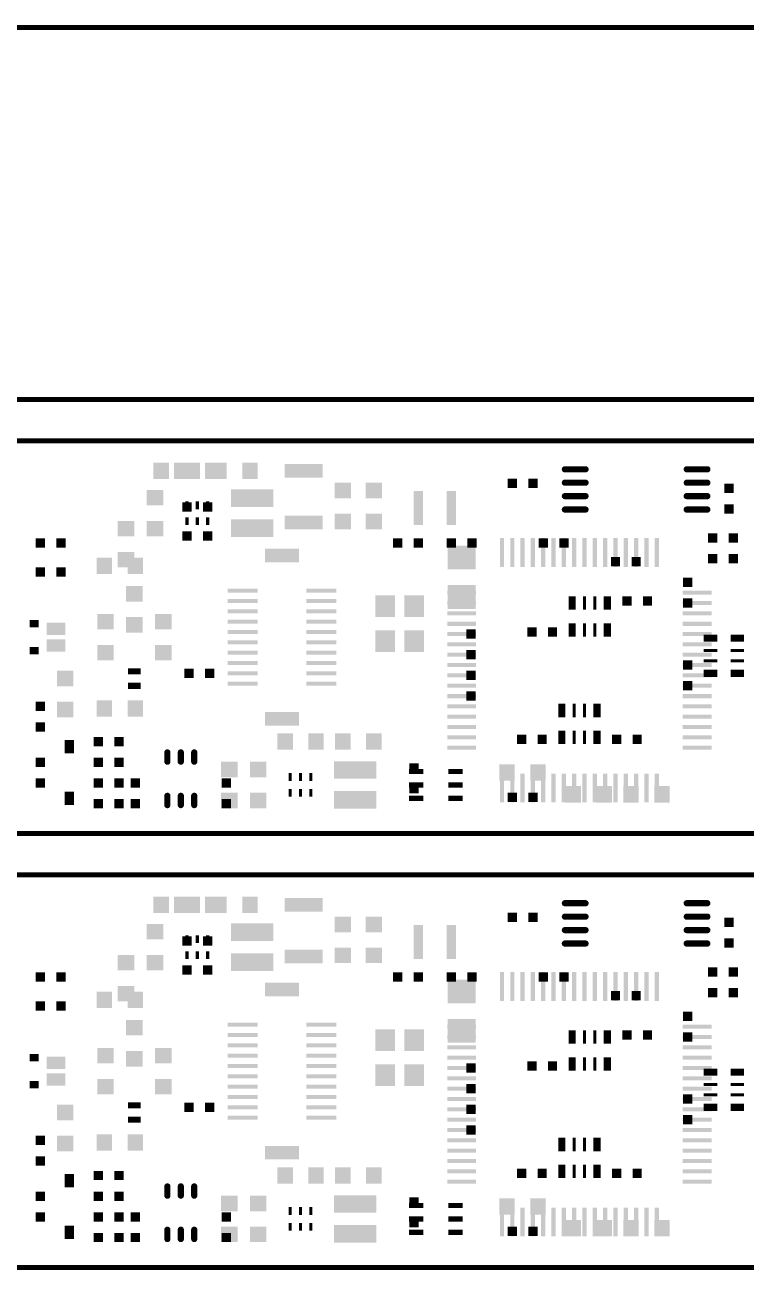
# Model space of a CAD drawing. Header units: inches. Extents: x -27 to 277, y -39 to 189.
# Drawn here: x 165.6 to 200.5, y 127.9 to 188.1 of the extents above; entities that cross this region are included whole.
import ezdxf

# ---------------------------------------------------------------- set-up
doc = ezdxf.new("R2010")
doc.units = ezdxf.units.IN
doc.header["$MEASUREMENT"] = 0
doc.layers.get('0').update_dxf_attribs({"color": 1})
for name, color, linetype in [('11_SPB', 52, 'Continuous'), ('12_SPT', 92, 'Continuous'), ('5_OL', 132, 'Continuous')]:
    doc.layers.add(name, color=color, linetype=linetype)

# ---------------------------------------------------------------- blocks, each defined once
blk = doc.blocks.new('D175RECTANGLE0_15001X0_38001')
blk.add_solid([(-0.075005, -0.190005), (0.075005, -0.190005), (-0.075005, 0.190005), (0.075005, 0.190005)])
blk = doc.blocks.new('D176RECTANGLE2_05001X0_85001')
blk.add_solid([(-1.025005, -0.425005), (1.025005, -0.425005), (-1.025005, 0.425005), (1.025005, 0.425005)])
blk = doc.blocks.new('D180RECTANGLE1_85001X0_65001')
blk.add_solid([(-0.925005, -0.325005), (0.925005, -0.325005), (-0.925005, 0.325005), (0.925005, 0.325005)])
blk = doc.blocks.new('D178OBLONG1_3X0_3', base_point=(0.65, 0.15))
at = {"const_width": 0.15}
blk.add_lwpolyline([(0.15, 0.225, 1), (0.15, 0.075), (1.15, 0.075, 1), (1.15, 0.225), (0.15, 0.225)], format="xyb", dxfattribs=at)
blk = doc.blocks.new('D179RECTANGLE0_8X0_75001')
blk.add_solid([(-0.4, -0.375005), (0.4, -0.375005), (-0.4, 0.375005), (0.4, 0.375005)])
blk = doc.blocks.new('D177SQUARE0_45001X0_45001')
blk.add_solid([(-0.225005, -0.225005), (0.225005, -0.225005), (-0.225005, 0.225005), (0.225005, 0.225005)])
blk = doc.blocks.new('D184RECTANGLE0_75001X0_8')
blk.add_solid([(-0.375005, -0.4), (0.375005, -0.4), (-0.375005, 0.4), (0.375005, 0.4)])
blk = doc.blocks.new('D187RECTANGLE0_45001X1_65001')
blk.add_solid([(-0.225005, -0.825005), (0.225005, -0.825005), (-0.225005, 0.825005), (0.225005, 0.825005)])
blk = doc.blocks.new('D189RECTANGLE0_2X1_4')
blk.add_solid([(-0.1, -0.7), (0.1, -0.7), (-0.1, 0.7), (0.1, 0.7)])
blk = doc.blocks.new('D190RECTANGLE1_4X0_2')
blk.add_solid([(-0.7, -0.1), (0.7, -0.1), (-0.7, 0.1), (0.7, 0.1)])
blk = doc.blocks.new('D194RECTANGLE0_95001X1_05001')
blk.add_solid([(-0.475005, -0.525005), (0.475005, -0.525005), (-0.475005, 0.525005), (0.475005, 0.525005)])
blk = doc.blocks.new('D195RECTANGLE0_7X0_25001')
blk.add_solid([(-0.35, -0.125005), (0.35, -0.125005), (-0.35, 0.125005), (0.35, 0.125005)])
blk = doc.blocks.new('D188OBLONG0_3X0_75001', base_point=(0.15, 0.375))
at = {"const_width": 0.15}
blk.add_lwpolyline([(0.075, 0.15, 1), (0.225, 0.15), (0.225, 0.60001, 1), (0.075, 0.60001), (0.075, 0.15)], format="xyb", dxfattribs=at)
blk = doc.blocks.new('D199RECTANGLE1_45001X0_2')
blk.add_solid([(-0.725005, -0.1), (0.725005, -0.1), (-0.725005, 0.1), (0.725005, 0.1)])
blk = doc.blocks.new('D200RECTANGLE1_65001X0_65001')
blk.add_solid([(-0.825005, -0.325005), (0.825005, -0.325005), (-0.825005, 0.325005), (0.825005, 0.325005)])
blk = doc.blocks.new('D202RECTANGLE0_6X0_3')
blk.add_solid([(-0.3, -0.15), (0.3, -0.15), (-0.3, 0.15), (0.3, 0.15)])
blk = doc.blocks.new('D181RECTANGLE0_65001X0_15001')
blk.add_solid([(-0.325005, -0.075005), (0.325005, -0.075005), (-0.325005, 0.075005), (0.325005, 0.075005)])
blk = doc.blocks.new('D182RECTANGLE0_65001X0_35001')
blk.add_solid([(-0.325005, -0.175005), (0.325005, -0.175005), (-0.325005, 0.175005), (0.325005, 0.175005)])
blk = doc.blocks.new('D206RECTANGLE0_45001X0_35001')
blk.add_solid([(-0.225005, -0.175005), (0.225005, -0.175005), (-0.225005, 0.175005), (0.225005, 0.175005)])
blk = doc.blocks.new('D207RECTANGLE0_15001X0_65001')
blk.add_solid([(-0.075005, -0.325005), (0.075005, -0.325005), (-0.075005, 0.325005), (0.075005, 0.325005)])
blk = doc.blocks.new('D208RECTANGLE0_35001X0_65001')
blk.add_solid([(-0.175005, -0.325005), (0.175005, -0.325005), (-0.175005, 0.325005), (0.175005, 0.325005)])
blk = doc.blocks.new('D192RECTANGLE1_35001X1_15001')
blk.add_solid([(-0.675005, -0.575005), (0.675005, -0.575005), (-0.675005, 0.575005), (0.675005, 0.575005)])
blk = doc.blocks.new('D210RECTANGLE0_45001X0_65001')
blk.add_solid([(-0.225005, -0.325005), (0.225005, -0.325005), (-0.225005, 0.325005), (0.225005, 0.325005)])
blk = doc.blocks.new('D212RECTANGLE0_9X0_6')
blk.add_solid([(-0.45, -0.3), (0.45, -0.3), (-0.45, 0.3), (0.45, 0.3)])

msp = doc.modelspace()

# ---------------------------------------------------------------- linework, layer by layer
at = {"layer": '5_OL', "const_width": 0.254}
for points in [[(274.1295, 188.00064), (-24.5999, 188.00064)], [(157.08122, 169.99966), (251.00026, 169.99966)], [(249.9995, 163.4998), (249.9995, 168.00068), (158.07944, 168.00068), (158.07944, 165.49878)], [(249.9995, 163.4998), (249.9995, 168.00068), (158.07944, 168.00068), (158.07944, 165.49878)], [(143.10106, 150.29942), (143.10106, 148.99894), (249.9995, 148.99894), (249.9995, 153.49982)], [(143.10106, 150.29942), (143.10106, 148.99894), (249.9995, 148.99894), (249.9995, 153.49982)], [(249.9995, 142.49908), (249.9995, 146.99996), (158.07944, 146.99996), (158.07944, 144.5006)], [(249.9995, 142.49908), (249.9995, 146.99996), (158.07944, 146.99996), (158.07944, 144.5006)], [(143.10106, 129.2987), (143.10106, 128.00076), (249.9995, 128.00076), (249.9995, 132.4991)], [(143.10106, 129.30124), (143.10106, 128.00076), (249.9995, 128.00076), (249.9995, 132.4991)]]:
    msp.add_lwpolyline(points, dxfattribs=at)

# ---------------------------------------------------------------- block references
at = {"layer": '11_SPB'}
for name, p in [('D184RECTANGLE0_75001X0_8', (173.14926, 166.55034)), ('D184RECTANGLE0_75001X0_8', (174.6504, 166.55034)), ('D180RECTANGLE1_85001X0_65001', (179.04968, 166.55034)), ('D178OBLONG1_3X0_3', (192.19926, 166.624)), ('D178OBLONG1_3X0_3', (198.09968, 166.624)), ('D179RECTANGLE0_8X0_75001', (180.9496, 165.60038)), ('D179RECTANGLE0_8X0_75001', (182.45074, 165.60038)), ('D177SQUARE0_45001X0_45001', (189.15126, 165.9509)), ('D177SQUARE0_45001X0_45001', (190.14948, 165.9509)), ('D178OBLONG1_3X0_3', (192.19926, 165.97376)), ('D178OBLONG1_3X0_3', (198.09968, 165.97376)), ('D177SQUARE0_45001X0_45001', (199.64908, 165.69944)), ('D179RECTANGLE0_8X0_75001', (171.84878, 165.24986)), ('D176RECTANGLE2_05001X0_85001', (176.55032, 165.22446)), ('D187RECTANGLE0_45001X1_65001', (184.59958, 164.74948)), ('D187RECTANGLE0_45001X1_65001', (186.19978, 164.74948)), ('D178OBLONG1_3X0_3', (192.19926, 165.32606)), ('D178OBLONG1_3X0_3', (198.09968, 165.32606)), ('D175RECTANGLE0_15001X0_38001', (173.40072, 164.8841)), ('D175RECTANGLE0_15001X0_38001', (173.9011, 164.8841)), ('D175RECTANGLE0_15001X0_38001', (174.39894, 164.8841)), ('D178OBLONG1_3X0_3', (192.19926, 164.67582)), ('D178OBLONG1_3X0_3', (198.09968, 164.67582)), ('D177SQUARE0_45001X0_45001', (199.64908, 164.69868)), ('D179RECTANGLE0_8X0_75001', (170.44924, 163.74872)), ('D179RECTANGLE0_8X0_75001', (171.84878, 163.74872)), ('D175RECTANGLE0_15001X0_38001', (173.40072, 164.11448)), ('D175RECTANGLE0_15001X0_38001', (173.9011, 164.11448)), ('D175RECTANGLE0_15001X0_38001', (174.39894, 164.11448)), ('D176RECTANGLE2_05001X0_85001', (176.55032, 163.77412)), ('D180RECTANGLE1_85001X0_65001', (179.04968, 164.05098)), ('D179RECTANGLE0_8X0_75001', (180.9496, 164.09924)), ('D179RECTANGLE0_8X0_75001', (182.45074, 164.09924)), ('D189RECTANGLE0_2X1_4', (188.65088, 162.60064)), ('D189RECTANGLE0_2X1_4', (189.15126, 162.60064)), ('D189RECTANGLE0_2X1_4', (189.6491, 162.60064)), ('D189RECTANGLE0_2X1_4', (190.14948, 162.60064)), ('D189RECTANGLE0_2X1_4', (190.64986, 162.60064)), ('D189RECTANGLE0_2X1_4', (191.15024, 162.60064)), ('D189RECTANGLE0_2X1_4', (191.65062, 162.60064)), ('D189RECTANGLE0_2X1_4', (192.151, 162.60064)), ('D189RECTANGLE0_2X1_4', (192.64884, 162.60064)), ('D189RECTANGLE0_2X1_4', (193.14922, 162.60064)), ('D189RECTANGLE0_2X1_4', (193.6496, 162.60064)), ('D189RECTANGLE0_2X1_4', (194.14998, 162.60064)), ('D189RECTANGLE0_2X1_4', (194.65036, 162.60064)), ('D189RECTANGLE0_2X1_4', (195.15074, 162.60064)), ('D189RECTANGLE0_2X1_4', (195.65112, 162.60064)), ('D189RECTANGLE0_2X1_4', (196.14896, 162.60064)), ('D177SQUARE0_45001X0_45001', (198.84898, 163.29914)), ('D177SQUARE0_45001X0_45001', (199.84974, 163.29914)), ('D177SQUARE0_45001X0_45001', (183.59882, 163.05022)), ('D177SQUARE0_45001X0_45001', (184.59958, 163.05022)), ('D177SQUARE0_45001X0_45001', (186.19978, 163.05022)), ('D177SQUARE0_45001X0_45001', (187.20054, 163.05022)), ('D179RECTANGLE0_8X0_75001', (170.44924, 162.25012)), ('D177SQUARE0_45001X0_45001', (198.84898, 162.30092)), ('D177SQUARE0_45001X0_45001', (199.84974, 162.30092)), ('D194RECTANGLE0_95001X1_05001', (182.99938, 159.99968)), ('D194RECTANGLE0_95001X1_05001', (184.39892, 159.99968)), ('D190RECTANGLE1_4X0_2', (186.70016, 160.64992)), ('D190RECTANGLE1_4X0_2', (198.09968, 160.64992)), ('D190RECTANGLE1_4X0_2', (186.70016, 160.14954)), ('D190RECTANGLE1_4X0_2', (186.70016, 159.64916)), ('D190RECTANGLE1_4X0_2', (198.09968, 160.14954)), ('D190RECTANGLE1_4X0_2', (198.09968, 159.64916)), ('D190RECTANGLE1_4X0_2', (186.70016, 159.14878)), ('D190RECTANGLE1_4X0_2', (198.09968, 159.14878)), ('D194RECTANGLE0_95001X1_05001', (182.99938, 158.30042)), ('D194RECTANGLE0_95001X1_05001', (184.39892, 158.30042)), ('D190RECTANGLE1_4X0_2', (186.70016, 158.65094)), ('D190RECTANGLE1_4X0_2', (198.09968, 158.65094)), ('D190RECTANGLE1_4X0_2', (186.70016, 158.15056)), ('D190RECTANGLE1_4X0_2', (198.09968, 158.15056)), ('D190RECTANGLE1_4X0_2', (186.70016, 157.65018)), ('D190RECTANGLE1_4X0_2', (198.09968, 157.65018)), ('D190RECTANGLE1_4X0_2', (186.70016, 157.1498)), ('D190RECTANGLE1_4X0_2', (186.70016, 156.64942)), ('D190RECTANGLE1_4X0_2', (198.09968, 157.1498)), ('D190RECTANGLE1_4X0_2', (198.09968, 156.64942)), ('D190RECTANGLE1_4X0_2', (186.70016, 156.14904)), ('D190RECTANGLE1_4X0_2', (198.09968, 156.14904)), ('D190RECTANGLE1_4X0_2', (186.70016, 155.64866)), ('D190RECTANGLE1_4X0_2', (198.09968, 155.64866)), ('D190RECTANGLE1_4X0_2', (186.70016, 155.15082)), ('D190RECTANGLE1_4X0_2', (198.09968, 155.15082)), ('D190RECTANGLE1_4X0_2', (186.70016, 154.65044)), ('D190RECTANGLE1_4X0_2', (186.70016, 154.15006)), ('D190RECTANGLE1_4X0_2', (198.09968, 154.65044)), ('D190RECTANGLE1_4X0_2', (198.09968, 154.15006)), ('D184RECTANGLE0_75001X0_8', (178.15052, 153.44902)), ('D184RECTANGLE0_75001X0_8', (179.64912, 153.44902)), ('D184RECTANGLE0_75001X0_8', (180.9496, 153.44902)), ('D184RECTANGLE0_75001X0_8', (182.45074, 153.44902)), ('D190RECTANGLE1_4X0_2', (186.70016, 153.64968)), ('D190RECTANGLE1_4X0_2', (198.09968, 153.64968)), ('D188OBLONG0_3X0_75001', (172.45076, 152.69972)), ('D188OBLONG0_3X0_75001', (173.101, 152.69972)), ('D188OBLONG0_3X0_75001', (173.75124, 152.69972)), ('D190RECTANGLE1_4X0_2', (186.70016, 153.1493)), ('D190RECTANGLE1_4X0_2', (198.09968, 153.1493)), ('D179RECTANGLE0_8X0_75001', (175.4505, 152.10028)), ('D179RECTANGLE0_8X0_75001', (176.85004, 152.10028)), ('D176RECTANGLE2_05001X0_85001', (181.54904, 152.07488)), ('D175RECTANGLE0_15001X0_38001', (178.39944, 151.73452)), ('D175RECTANGLE0_15001X0_38001', (178.89982, 151.73452)), ('D175RECTANGLE0_15001X0_38001', (179.4002, 151.73452)), ('D195RECTANGLE0_7X0_25001', (184.50052, 151.99868)), ('D195RECTANGLE0_7X0_25001', (186.40044, 151.99868)), ('D189RECTANGLE0_2X1_4', (188.65088, 151.20112)), ('D189RECTANGLE0_2X1_4', (189.15126, 151.20112)), ('D189RECTANGLE0_2X1_4', (189.6491, 151.20112)), ('D189RECTANGLE0_2X1_4', (190.14948, 151.20112)), ('D189RECTANGLE0_2X1_4', (190.64986, 151.20112)), ('D189RECTANGLE0_2X1_4', (191.15024, 151.20112)), ('D189RECTANGLE0_2X1_4', (191.65062, 151.20112)), ('D189RECTANGLE0_2X1_4', (192.151, 151.20112)), ('D189RECTANGLE0_2X1_4', (192.64884, 151.20112)), ('D189RECTANGLE0_2X1_4', (193.14922, 151.20112)), ('D189RECTANGLE0_2X1_4', (193.6496, 151.20112)), ('D189RECTANGLE0_2X1_4', (194.14998, 151.20112)), ('D189RECTANGLE0_2X1_4', (194.65036, 151.20112)), ('D189RECTANGLE0_2X1_4', (195.15074, 151.20112)), ('D189RECTANGLE0_2X1_4', (195.65112, 151.20112)), ('D189RECTANGLE0_2X1_4', (196.14896, 151.20112)), ('D177SQUARE0_45001X0_45001', (170.89882, 151.45004)), ('D195RECTANGLE0_7X0_25001', (184.50052, 151.35098)), ('D195RECTANGLE0_7X0_25001', (186.40044, 151.35098)), ('D177SQUARE0_45001X0_45001', (170.89882, 150.44928)), ('D188OBLONG0_3X0_75001', (172.45076, 150.59914)), ('D188OBLONG0_3X0_75001', (173.75124, 150.59914)), ('D179RECTANGLE0_8X0_75001', (175.4505, 150.59914)), ('D179RECTANGLE0_8X0_75001', (176.85004, 150.59914)), ('D175RECTANGLE0_15001X0_38001', (178.39944, 150.9649)), ('D175RECTANGLE0_15001X0_38001', (178.89982, 150.9649)), ('D175RECTANGLE0_15001X0_38001', (179.4002, 150.9649)), ('D176RECTANGLE2_05001X0_85001', (181.54904, 150.62454)), ('D195RECTANGLE0_7X0_25001', (184.50052, 150.70074)), ('D195RECTANGLE0_7X0_25001', (186.40044, 150.70074)), ('D184RECTANGLE0_75001X0_8', (173.14926, 145.54962)), ('D184RECTANGLE0_75001X0_8', (174.6504, 145.54962)), ('D180RECTANGLE1_85001X0_65001', (179.04968, 145.54962)), ('D178OBLONG1_3X0_3', (192.19926, 145.62582)), ('D178OBLONG1_3X0_3', (198.09968, 145.62582)), ('D179RECTANGLE0_8X0_75001', (171.84878, 144.24914)), ('D176RECTANGLE2_05001X0_85001', (176.55032, 144.22374)), ('D179RECTANGLE0_8X0_75001', (180.9496, 144.59966)), ('D179RECTANGLE0_8X0_75001', (182.45074, 144.59966)), ('D177SQUARE0_45001X0_45001', (189.15126, 144.95018)), ('D177SQUARE0_45001X0_45001', (190.14948, 144.95018)), ('D178OBLONG1_3X0_3', (192.19926, 144.97558)), ('D178OBLONG1_3X0_3', (198.09968, 144.97558)), ('D177SQUARE0_45001X0_45001', (199.64908, 144.69872)), ('D175RECTANGLE0_15001X0_38001', (173.40072, 143.88592)), ('D175RECTANGLE0_15001X0_38001', (173.9011, 143.88592)), ('D175RECTANGLE0_15001X0_38001', (174.39894, 143.88592)), ('D187RECTANGLE0_45001X1_65001', (184.59958, 143.74876)), ('D187RECTANGLE0_45001X1_65001', (186.19978, 143.74876)), ('D178OBLONG1_3X0_3', (192.19926, 144.32534)), ('D178OBLONG1_3X0_3', (198.09968, 144.32534)), ('D179RECTANGLE0_8X0_75001', (180.9496, 143.10106)), ('D179RECTANGLE0_8X0_75001', (182.45074, 143.10106)), ('D178OBLONG1_3X0_3', (192.19926, 143.6751)), ('D178OBLONG1_3X0_3', (198.09968, 143.6751)), ('D177SQUARE0_45001X0_45001', (199.64908, 143.7005)), ('D179RECTANGLE0_8X0_75001', (170.44924, 142.75054)), ('D179RECTANGLE0_8X0_75001', (171.84878, 142.75054)), ('D175RECTANGLE0_15001X0_38001', (173.40072, 143.11376)), ('D175RECTANGLE0_15001X0_38001', (173.9011, 143.11376)), ('D175RECTANGLE0_15001X0_38001', (174.39894, 143.11376)), ('D176RECTANGLE2_05001X0_85001', (176.55032, 142.77594)), ('D180RECTANGLE1_85001X0_65001', (179.04968, 143.05026)), ('D177SQUARE0_45001X0_45001', (183.59882, 142.0495)), ('D177SQUARE0_45001X0_45001', (184.59958, 142.0495)), ('D177SQUARE0_45001X0_45001', (186.19978, 142.0495)), ('D177SQUARE0_45001X0_45001', (187.20054, 142.0495)), ('D189RECTANGLE0_2X1_4', (188.65088, 141.59992)), ('D189RECTANGLE0_2X1_4', (189.15126, 141.59992)), ('D189RECTANGLE0_2X1_4', (189.6491, 141.59992)), ('D189RECTANGLE0_2X1_4', (190.14948, 141.59992)), ('D189RECTANGLE0_2X1_4', (190.64986, 141.59992)), ('D189RECTANGLE0_2X1_4', (191.15024, 141.59992)), ('D189RECTANGLE0_2X1_4', (191.65062, 141.59992)), ('D189RECTANGLE0_2X1_4', (192.151, 141.59992)), ('D189RECTANGLE0_2X1_4', (192.64884, 141.59992)), ('D189RECTANGLE0_2X1_4', (193.14922, 141.59992)), ('D189RECTANGLE0_2X1_4', (193.6496, 141.59992)), ('D189RECTANGLE0_2X1_4', (194.14998, 141.59992)), ('D189RECTANGLE0_2X1_4', (194.65036, 141.59992)), ('D189RECTANGLE0_2X1_4', (195.15074, 141.59992)), ('D189RECTANGLE0_2X1_4', (195.65112, 141.59992)), ('D189RECTANGLE0_2X1_4', (196.14896, 141.59992)), ('D177SQUARE0_45001X0_45001', (198.84898, 142.30096)), ('D177SQUARE0_45001X0_45001', (199.84974, 142.30096)), ('D179RECTANGLE0_8X0_75001', (170.44924, 141.2494)), ('D177SQUARE0_45001X0_45001', (198.84898, 141.3002)), ('D177SQUARE0_45001X0_45001', (199.84974, 141.3002)), ('D194RECTANGLE0_95001X1_05001', (182.99938, 138.99896)), ('D194RECTANGLE0_95001X1_05001', (184.39892, 138.99896)), ('D190RECTANGLE1_4X0_2', (186.70016, 139.6492)), ('D190RECTANGLE1_4X0_2', (186.70016, 139.14882)), ('D190RECTANGLE1_4X0_2', (198.09968, 139.6492)), ('D190RECTANGLE1_4X0_2', (198.09968, 139.14882)), ('D190RECTANGLE1_4X0_2', (186.70016, 138.65098)), ('D190RECTANGLE1_4X0_2', (198.09968, 138.65098)), ('D190RECTANGLE1_4X0_2', (186.70016, 138.1506)), ('D190RECTANGLE1_4X0_2', (198.09968, 138.1506)), ('D194RECTANGLE0_95001X1_05001', (182.99938, 137.2997)), ('D194RECTANGLE0_95001X1_05001', (184.39892, 137.2997)), ('D190RECTANGLE1_4X0_2', (186.70016, 137.65022)), ('D190RECTANGLE1_4X0_2', (198.09968, 137.65022)), ('D190RECTANGLE1_4X0_2', (186.70016, 137.14984)), ('D190RECTANGLE1_4X0_2', (198.09968, 137.14984)), ('D190RECTANGLE1_4X0_2', (186.70016, 136.64946)), ('D190RECTANGLE1_4X0_2', (186.70016, 136.14908)), ('D190RECTANGLE1_4X0_2', (198.09968, 136.64946)), ('D190RECTANGLE1_4X0_2', (198.09968, 136.14908)), ('D190RECTANGLE1_4X0_2', (186.70016, 135.6487)), ('D190RECTANGLE1_4X0_2', (198.09968, 135.6487)), ('D190RECTANGLE1_4X0_2', (186.70016, 135.15086)), ('D190RECTANGLE1_4X0_2', (198.09968, 135.15086)), ('D190RECTANGLE1_4X0_2', (186.70016, 134.65048)), ('D190RECTANGLE1_4X0_2', (198.09968, 134.65048)), ('D190RECTANGLE1_4X0_2', (186.70016, 134.1501)), ('D190RECTANGLE1_4X0_2', (198.09968, 134.1501)), ('D190RECTANGLE1_4X0_2', (186.70016, 133.64972)), ('D190RECTANGLE1_4X0_2', (186.70016, 133.14934)), ('D190RECTANGLE1_4X0_2', (198.09968, 133.64972)), ('D190RECTANGLE1_4X0_2', (198.09968, 133.14934)), ('D184RECTANGLE0_75001X0_8', (178.15052, 132.45084)), ('D184RECTANGLE0_75001X0_8', (179.64912, 132.45084)), ('D184RECTANGLE0_75001X0_8', (180.9496, 132.45084)), ('D184RECTANGLE0_75001X0_8', (182.45074, 132.45084)), ('D190RECTANGLE1_4X0_2', (186.70016, 132.64896)), ('D190RECTANGLE1_4X0_2', (198.09968, 132.64896)), ('D188OBLONG0_3X0_75001', (172.45076, 131.699)), ('D188OBLONG0_3X0_75001', (173.101, 131.699)), ('D188OBLONG0_3X0_75001', (173.75124, 131.699)), ('D190RECTANGLE1_4X0_2', (186.70016, 132.15112)), ('D190RECTANGLE1_4X0_2', (198.09968, 132.15112)), ('D179RECTANGLE0_8X0_75001', (175.4505, 131.09956)), ('D179RECTANGLE0_8X0_75001', (176.85004, 131.09956)), ('D176RECTANGLE2_05001X0_85001', (181.54904, 131.07416)), ('D175RECTANGLE0_15001X0_38001', (178.39944, 130.7338)), ('D175RECTANGLE0_15001X0_38001', (178.89982, 130.7338)), ('D175RECTANGLE0_15001X0_38001', (179.4002, 130.7338)), ('D195RECTANGLE0_7X0_25001', (184.50052, 131.0005)), ('D195RECTANGLE0_7X0_25001', (186.40044, 131.0005)), ('D189RECTANGLE0_2X1_4', (188.65088, 130.2004)), ('D189RECTANGLE0_2X1_4', (189.15126, 130.2004)), ('D189RECTANGLE0_2X1_4', (189.6491, 130.2004)), ('D189RECTANGLE0_2X1_4', (190.14948, 130.2004)), ('D189RECTANGLE0_2X1_4', (190.64986, 130.2004)), ('D189RECTANGLE0_2X1_4', (191.15024, 130.2004)), ('D189RECTANGLE0_2X1_4', (191.65062, 130.2004)), ('D189RECTANGLE0_2X1_4', (192.151, 130.2004)), ('D189RECTANGLE0_2X1_4', (192.64884, 130.2004)), ('D189RECTANGLE0_2X1_4', (193.14922, 130.2004)), ('D189RECTANGLE0_2X1_4', (193.6496, 130.2004)), ('D189RECTANGLE0_2X1_4', (194.14998, 130.2004)), ('D189RECTANGLE0_2X1_4', (194.65036, 130.2004)), ('D189RECTANGLE0_2X1_4', (195.15074, 130.2004)), ('D189RECTANGLE0_2X1_4', (195.65112, 130.2004)), ('D189RECTANGLE0_2X1_4', (196.14896, 130.2004)), ('D177SQUARE0_45001X0_45001', (170.89882, 130.44932)), ('D175RECTANGLE0_15001X0_38001', (178.39944, 129.96418)), ('D175RECTANGLE0_15001X0_38001', (178.89982, 129.96418)), ('D175RECTANGLE0_15001X0_38001', (179.4002, 129.96418)), ('D195RECTANGLE0_7X0_25001', (184.50052, 130.35026)), ('D195RECTANGLE0_7X0_25001', (186.40044, 130.35026)), ('D177SQUARE0_45001X0_45001', (170.89882, 129.4511)), ('D188OBLONG0_3X0_75001', (172.45076, 129.60096)), ('D188OBLONG0_3X0_75001', (173.75124, 129.60096)), ('D179RECTANGLE0_8X0_75001', (175.4505, 129.60096)), ('D179RECTANGLE0_8X0_75001', (176.85004, 129.60096)), ('D176RECTANGLE2_05001X0_85001', (181.54904, 129.62382)), ('D195RECTANGLE0_7X0_25001', (184.50052, 129.70002)), ('D195RECTANGLE0_7X0_25001', (186.40044, 129.70002))]:
    msp.add_blockref(name, p, dxfattribs=at)
at = {"layer": '12_SPT'}
for name, p in [('D184RECTANGLE0_75001X0_8', (172.15104, 166.55034)), ('D184RECTANGLE0_75001X0_8', (173.64964, 166.55034)), ('D184RECTANGLE0_75001X0_8', (174.95012, 166.55034)), ('D184RECTANGLE0_75001X0_8', (176.45126, 166.55034)), ('D177SQUARE0_45001X0_45001', (173.40072, 164.80028)), ('D177SQUARE0_45001X0_45001', (174.39894, 164.80028)), ('D177SQUARE0_45001X0_45001', (173.40072, 163.40074)), ('D177SQUARE0_45001X0_45001', (174.39894, 163.40074)), ('D177SQUARE0_45001X0_45001', (166.29888, 163.05022)), ('D177SQUARE0_45001X0_45001', (167.29964, 163.05022)), ('D200RECTANGLE1_65001X0_65001', (178.00066, 162.45078)), ('D192RECTANGLE1_35001X1_15001', (186.70016, 162.35172)), ('D177SQUARE0_45001X0_45001', (190.64986, 163.05022)), ('D177SQUARE0_45001X0_45001', (191.65062, 163.05022)), ('D184RECTANGLE0_75001X0_8', (169.40022, 161.9504)), ('D184RECTANGLE0_75001X0_8', (170.89882, 161.9504)), ('D177SQUARE0_45001X0_45001', (194.14998, 162.15106)), ('D177SQUARE0_45001X0_45001', (195.15074, 162.15106)), ('D177SQUARE0_45001X0_45001', (166.29888, 161.65068)), ('D177SQUARE0_45001X0_45001', (167.29964, 161.65068)), ('D179RECTANGLE0_8X0_75001', (170.85056, 160.59912)), ('D192RECTANGLE1_35001X1_15001', (186.70016, 160.44672)), ('D177SQUARE0_45001X0_45001', (197.6501, 161.1503)), ('D199RECTANGLE1_45001X0_2', (176.10074, 160.74898)), ('D199RECTANGLE1_45001X0_2', (176.10074, 160.2486)), ('D199RECTANGLE1_45001X0_2', (179.90058, 160.74898)), ('D199RECTANGLE1_45001X0_2', (179.90058, 160.2486)), ('D208RECTANGLE0_35001X0_65001', (192.0494, 160.14954)), ('D207RECTANGLE0_15001X0_65001', (192.64884, 160.14954)), ('D207RECTANGLE0_15001X0_65001', (193.14922, 160.14954)), ('D208RECTANGLE0_35001X0_65001', (193.7512, 160.14954)), ('D177SQUARE0_45001X0_45001', (194.70116, 160.2486)), ('D177SQUARE0_45001X0_45001', (195.69938, 160.2486)), ('D177SQUARE0_45001X0_45001', (197.6501, 160.14954)), ('D199RECTANGLE1_45001X0_2', (176.10074, 159.75076)), ('D199RECTANGLE1_45001X0_2', (179.90058, 159.75076)), ('D206RECTANGLE0_45001X0_35001', (165.99916, 159.14878)), ('D212RECTANGLE0_9X0_6', (167.05072, 158.89986)), ('D179RECTANGLE0_8X0_75001', (169.45102, 159.25038)), ('D179RECTANGLE0_8X0_75001', (170.85056, 159.10052)), ('D179RECTANGLE0_8X0_75001', (172.2501, 159.25038)), ('D199RECTANGLE1_45001X0_2', (176.10074, 159.25038)), ('D199RECTANGLE1_45001X0_2', (179.90058, 159.25038)), ('D208RECTANGLE0_35001X0_65001', (192.0494, 158.84906)), ('D207RECTANGLE0_15001X0_65001', (192.64884, 158.84906)), ('D207RECTANGLE0_15001X0_65001', (193.14922, 158.84906)), ('D208RECTANGLE0_35001X0_65001', (193.7512, 158.84906)), ('D199RECTANGLE1_45001X0_2', (176.10074, 158.75)), ('D199RECTANGLE1_45001X0_2', (179.90058, 158.75)), ('D177SQUARE0_45001X0_45001', (187.14974, 158.65094)), ('D177SQUARE0_45001X0_45001', (190.10122, 158.75)), ('D177SQUARE0_45001X0_45001', (191.09944, 158.75)), ('D182RECTANGLE0_65001X0_35001', (198.74992, 158.45028)), ('D182RECTANGLE0_65001X0_35001', (200.0504, 158.45028)), ('D206RECTANGLE0_45001X0_35001', (165.99916, 157.85084)), ('D212RECTANGLE0_9X0_6', (167.05072, 158.09976)), ('D179RECTANGLE0_8X0_75001', (169.45102, 157.74924)), ('D179RECTANGLE0_8X0_75001', (172.2501, 157.74924)), ('D199RECTANGLE1_45001X0_2', (176.10074, 158.24962)), ('D199RECTANGLE1_45001X0_2', (179.90058, 158.24962)), ('D177SQUARE0_45001X0_45001', (187.14974, 157.65018)), ('D181RECTANGLE0_65001X0_15001', (198.74992, 157.85084)), ('D181RECTANGLE0_65001X0_15001', (200.0504, 157.85084)), ('D199RECTANGLE1_45001X0_2', (176.10074, 157.74924)), ('D199RECTANGLE1_45001X0_2', (176.10074, 157.24886)), ('D199RECTANGLE1_45001X0_2', (179.90058, 157.74924)), ('D199RECTANGLE1_45001X0_2', (179.90058, 157.24886)), ('D177SQUARE0_45001X0_45001', (197.6501, 157.1498)), ('D181RECTANGLE0_65001X0_15001', (198.74992, 157.35046)), ('D181RECTANGLE0_65001X0_15001', (200.0504, 157.35046)), ('D179RECTANGLE0_8X0_75001', (167.5003, 156.49956)), ('D202RECTANGLE0_6X0_3', (170.85056, 156.85008)), ('D177SQUARE0_45001X0_45001', (173.49978, 156.75102)), ('D177SQUARE0_45001X0_45001', (174.50054, 156.75102)), ('D199RECTANGLE1_45001X0_2', (176.10074, 156.75102)), ('D199RECTANGLE1_45001X0_2', (179.90058, 156.75102)), ('D177SQUARE0_45001X0_45001', (187.14974, 156.64942)), ('D182RECTANGLE0_65001X0_35001', (198.74992, 156.75102)), ('D182RECTANGLE0_65001X0_35001', (200.0504, 156.75102)), ('D202RECTANGLE0_6X0_3', (170.85056, 156.14904)), ('D199RECTANGLE1_45001X0_2', (176.10074, 156.25064)), ('D199RECTANGLE1_45001X0_2', (179.90058, 156.25064)), ('D177SQUARE0_45001X0_45001', (197.6501, 156.14904)), ('D177SQUARE0_45001X0_45001', (187.14974, 155.64866)), ('D177SQUARE0_45001X0_45001', (166.29888, 155.15082)), ('D179RECTANGLE0_8X0_75001', (167.5003, 155.00096)), ('D184RECTANGLE0_75001X0_8', (169.40022, 155.04922)), ('D184RECTANGLE0_75001X0_8', (170.89882, 155.04922)), ('D200RECTANGLE1_65001X0_65001', (178.00066, 154.54884)), ('D208RECTANGLE0_35001X0_65001', (191.54902, 154.95016)), ('D207RECTANGLE0_15001X0_65001', (192.151, 154.95016)), ('D207RECTANGLE0_15001X0_65001', (192.64884, 154.95016)), ('D208RECTANGLE0_35001X0_65001', (193.25082, 154.95016)), ('D177SQUARE0_45001X0_45001', (166.29888, 154.15006)), ('D177SQUARE0_45001X0_45001', (169.1005, 153.44902)), ('D177SQUARE0_45001X0_45001', (170.10126, 153.44902)), ('D177SQUARE0_45001X0_45001', (189.60084, 153.55062)), ('D177SQUARE0_45001X0_45001', (190.59906, 153.55062)), ('D208RECTANGLE0_35001X0_65001', (191.54902, 153.64968)), ('D207RECTANGLE0_15001X0_65001', (192.151, 153.64968)), ('D207RECTANGLE0_15001X0_65001', (192.64884, 153.64968)), ('D208RECTANGLE0_35001X0_65001', (193.25082, 153.64968)), ('D177SQUARE0_45001X0_45001', (194.20078, 153.55062)), ('D177SQUARE0_45001X0_45001', (195.199, 153.55062)), ('D210RECTANGLE0_45001X0_65001', (167.70096, 153.2001)), ('D188OBLONG0_3X0_75001', (172.45076, 152.69972)), ('D188OBLONG0_3X0_75001', (173.101, 152.69972)), ('D188OBLONG0_3X0_75001', (173.75124, 152.69972)), ('D177SQUARE0_45001X0_45001', (166.29888, 152.4508)), ('D177SQUARE0_45001X0_45001', (169.1005, 152.4508)), ('D177SQUARE0_45001X0_45001', (170.10126, 152.4508)), ('D177SQUARE0_45001X0_45001', (184.39892, 152.17394)), ('D184RECTANGLE0_75001X0_8', (188.8998, 151.95042)), ('D184RECTANGLE0_75001X0_8', (190.40094, 151.95042)), ('D177SQUARE0_45001X0_45001', (166.29888, 151.45004)), ('D177SQUARE0_45001X0_45001', (169.1005, 151.45004)), ('D177SQUARE0_45001X0_45001', (170.10126, 151.45004)), ('D177SQUARE0_45001X0_45001', (175.30064, 151.45004)), ('D177SQUARE0_45001X0_45001', (184.39892, 151.17572)), ('D184RECTANGLE0_75001X0_8', (192.1002, 150.89886)), ('D184RECTANGLE0_75001X0_8', (193.5988, 150.89886)), ('D184RECTANGLE0_75001X0_8', (194.89928, 150.89886)), ('D184RECTANGLE0_75001X0_8', (196.40042, 150.89886)), ('D210RECTANGLE0_45001X0_65001', (167.70096, 150.70074)), ('D177SQUARE0_45001X0_45001', (169.1005, 150.44928)), ('D177SQUARE0_45001X0_45001', (170.10126, 150.44928)), ('D188OBLONG0_3X0_75001', (172.45076, 150.59914)), ('D188OBLONG0_3X0_75001', (173.101, 150.59914)), ('D188OBLONG0_3X0_75001', (173.75124, 150.59914)), ('D177SQUARE0_45001X0_45001', (175.30064, 150.44928)), ('D177SQUARE0_45001X0_45001', (189.15126, 150.749)), ('D177SQUARE0_45001X0_45001', (190.14948, 150.749)), ('D184RECTANGLE0_75001X0_8', (172.15104, 145.54962)), ('D184RECTANGLE0_75001X0_8', (173.64964, 145.54962)), ('D184RECTANGLE0_75001X0_8', (174.95012, 145.54962)), ('D184RECTANGLE0_75001X0_8', (176.45126, 145.54962)), ('D177SQUARE0_45001X0_45001', (173.40072, 143.79956)), ('D177SQUARE0_45001X0_45001', (174.39894, 143.79956)), ('D177SQUARE0_45001X0_45001', (166.29888, 142.0495)), ('D177SQUARE0_45001X0_45001', (167.29964, 142.0495)), ('D177SQUARE0_45001X0_45001', (173.40072, 142.40002)), ('D177SQUARE0_45001X0_45001', (174.39894, 142.40002)), ('D177SQUARE0_45001X0_45001', (190.64986, 142.0495)), ('D177SQUARE0_45001X0_45001', (191.65062, 142.0495)), ('D200RECTANGLE1_65001X0_65001', (178.00066, 141.45006)), ('D192RECTANGLE1_35001X1_15001', (186.70016, 141.35354)), ('D184RECTANGLE0_75001X0_8', (169.40022, 140.94968)), ('D184RECTANGLE0_75001X0_8', (170.89882, 140.94968)), ('D177SQUARE0_45001X0_45001', (194.14998, 141.15034)), ('D177SQUARE0_45001X0_45001', (195.15074, 141.15034)), ('D177SQUARE0_45001X0_45001', (166.29888, 140.64996)), ('D177SQUARE0_45001X0_45001', (167.29964, 140.64996)), ('D179RECTANGLE0_8X0_75001', (170.85056, 139.60094)), ('D199RECTANGLE1_45001X0_2', (176.10074, 139.7508)), ('D199RECTANGLE1_45001X0_2', (179.90058, 139.7508)), ('D192RECTANGLE1_35001X1_15001', (186.70016, 139.44854)), ('D177SQUARE0_45001X0_45001', (197.6501, 140.14958)), ('D199RECTANGLE1_45001X0_2', (176.10074, 139.25042)), ('D199RECTANGLE1_45001X0_2', (179.90058, 139.25042)), ('D208RECTANGLE0_35001X0_65001', (192.0494, 139.14882)), ('D207RECTANGLE0_15001X0_65001', (192.64884, 139.14882)), ('D207RECTANGLE0_15001X0_65001', (193.14922, 139.14882)), ('D208RECTANGLE0_35001X0_65001', (193.7512, 139.14882)), ('D177SQUARE0_45001X0_45001', (194.70116, 139.25042)), ('D177SQUARE0_45001X0_45001', (195.69938, 139.25042)), ('D177SQUARE0_45001X0_45001', (197.6501, 139.14882)), ('D179RECTANGLE0_8X0_75001', (169.45102, 138.24966)), ('D179RECTANGLE0_8X0_75001', (172.2501, 138.24966)), ('D199RECTANGLE1_45001X0_2', (176.10074, 138.75004)), ('D199RECTANGLE1_45001X0_2', (179.90058, 138.75004)), ('D206RECTANGLE0_45001X0_35001', (165.99916, 138.1506)), ('D212RECTANGLE0_9X0_6', (167.05072, 137.89914)), ('D179RECTANGLE0_8X0_75001', (170.85056, 138.0998)), ('D199RECTANGLE1_45001X0_2', (176.10074, 138.24966)), ('D199RECTANGLE1_45001X0_2', (179.90058, 138.24966)), ('D208RECTANGLE0_35001X0_65001', (192.0494, 137.85088)), ('D207RECTANGLE0_15001X0_65001', (192.64884, 137.85088)), ('D207RECTANGLE0_15001X0_65001', (193.14922, 137.85088)), ('D208RECTANGLE0_35001X0_65001', (193.7512, 137.85088)), ('D212RECTANGLE0_9X0_6', (167.05072, 137.09904)), ('D199RECTANGLE1_45001X0_2', (176.10074, 137.74928)), ('D199RECTANGLE1_45001X0_2', (179.90058, 137.74928)), ('D177SQUARE0_45001X0_45001', (187.14974, 137.65022)), ('D177SQUARE0_45001X0_45001', (190.10122, 137.74928)), ('D177SQUARE0_45001X0_45001', (191.09944, 137.74928)), ('D182RECTANGLE0_65001X0_35001', (198.74992, 137.44956)), ('D182RECTANGLE0_65001X0_35001', (200.0504, 137.44956)), ('D206RECTANGLE0_45001X0_35001', (165.99916, 136.85012)), ('D179RECTANGLE0_8X0_75001', (169.45102, 136.75106)), ('D179RECTANGLE0_8X0_75001', (172.2501, 136.75106)), ('D199RECTANGLE1_45001X0_2', (176.10074, 137.2489)), ('D199RECTANGLE1_45001X0_2', (176.10074, 136.75106)), ('D199RECTANGLE1_45001X0_2', (179.90058, 137.2489)), ('D199RECTANGLE1_45001X0_2', (179.90058, 136.75106)), ('D177SQUARE0_45001X0_45001', (187.14974, 136.64946)), ('D181RECTANGLE0_65001X0_15001', (198.74992, 136.85012)), ('D181RECTANGLE0_65001X0_15001', (200.0504, 136.85012)), ('D199RECTANGLE1_45001X0_2', (176.10074, 136.25068)), ('D199RECTANGLE1_45001X0_2', (179.90058, 136.25068)), ('D177SQUARE0_45001X0_45001', (197.6501, 136.14908)), ('D181RECTANGLE0_65001X0_15001', (198.74992, 136.34974)), ('D181RECTANGLE0_65001X0_15001', (200.0504, 136.34974)), ('D179RECTANGLE0_8X0_75001', (167.5003, 135.49884)), ('D202RECTANGLE0_6X0_3', (170.85056, 135.84936)), ('D177SQUARE0_45001X0_45001', (173.49978, 135.7503)), ('D177SQUARE0_45001X0_45001', (174.50054, 135.7503)), ('D199RECTANGLE1_45001X0_2', (176.10074, 135.7503)), ('D199RECTANGLE1_45001X0_2', (179.90058, 135.7503)), ('D177SQUARE0_45001X0_45001', (187.14974, 135.6487)), ('D182RECTANGLE0_65001X0_35001', (198.74992, 135.7503)), ('D182RECTANGLE0_65001X0_35001', (200.0504, 135.7503)), ('D202RECTANGLE0_6X0_3', (170.85056, 135.15086)), ('D199RECTANGLE1_45001X0_2', (176.10074, 135.24992)), ('D199RECTANGLE1_45001X0_2', (179.90058, 135.24992)), ('D177SQUARE0_45001X0_45001', (197.6501, 135.15086)), ('D177SQUARE0_45001X0_45001', (166.29888, 134.1501)), ('D179RECTANGLE0_8X0_75001', (167.5003, 134.00024)), ('D184RECTANGLE0_75001X0_8', (169.40022, 134.05104)), ('D184RECTANGLE0_75001X0_8', (170.89882, 134.05104)), ('D177SQUARE0_45001X0_45001', (187.14974, 134.65048)), ('D200RECTANGLE1_65001X0_65001', (178.00066, 133.55066)), ('D208RECTANGLE0_35001X0_65001', (191.54902, 133.94944)), ('D207RECTANGLE0_15001X0_65001', (192.151, 133.94944)), ('D207RECTANGLE0_15001X0_65001', (192.64884, 133.94944)), ('D208RECTANGLE0_35001X0_65001', (193.25082, 133.94944)), ('D177SQUARE0_45001X0_45001', (166.29888, 133.14934)), ('D177SQUARE0_45001X0_45001', (169.1005, 132.45084)), ('D177SQUARE0_45001X0_45001', (170.10126, 132.45084)), ('D177SQUARE0_45001X0_45001', (189.60084, 132.5499)), ('D177SQUARE0_45001X0_45001', (190.59906, 132.5499)), ('D208RECTANGLE0_35001X0_65001', (191.54902, 132.64896)), ('D207RECTANGLE0_15001X0_65001', (192.151, 132.64896)), ('D207RECTANGLE0_15001X0_65001', (192.64884, 132.64896)), ('D208RECTANGLE0_35001X0_65001', (193.25082, 132.64896)), ('D177SQUARE0_45001X0_45001', (194.20078, 132.5499)), ('D177SQUARE0_45001X0_45001', (195.199, 132.5499)), ('D210RECTANGLE0_45001X0_65001', (167.70096, 132.19938)), ('D188OBLONG0_3X0_75001', (172.45076, 131.699)), ('D188OBLONG0_3X0_75001', (173.101, 131.699)), ('D188OBLONG0_3X0_75001', (173.75124, 131.699)), ('D177SQUARE0_45001X0_45001', (166.29888, 131.45008)), ('D177SQUARE0_45001X0_45001', (169.1005, 131.45008)), ('D177SQUARE0_45001X0_45001', (170.10126, 131.45008)), ('D177SQUARE0_45001X0_45001', (184.39892, 131.17576)), ('D184RECTANGLE0_75001X0_8', (188.8998, 130.9497)), ('D184RECTANGLE0_75001X0_8', (190.40094, 130.9497)), ('D177SQUARE0_45001X0_45001', (166.29888, 130.44932)), ('D177SQUARE0_45001X0_45001', (169.1005, 130.44932)), ('D177SQUARE0_45001X0_45001', (170.10126, 130.44932)), ('D177SQUARE0_45001X0_45001', (175.30064, 130.44932)), ('D177SQUARE0_45001X0_45001', (184.39892, 130.175)), ('D184RECTANGLE0_75001X0_8', (192.1002, 129.90068)), ('D184RECTANGLE0_75001X0_8', (193.5988, 129.90068)), ('D184RECTANGLE0_75001X0_8', (194.89928, 129.90068)), ('D184RECTANGLE0_75001X0_8', (196.40042, 129.90068)), ('D210RECTANGLE0_45001X0_65001', (167.70096, 129.70002)), ('D177SQUARE0_45001X0_45001', (169.1005, 129.4511)), ('D177SQUARE0_45001X0_45001', (170.10126, 129.4511)), ('D188OBLONG0_3X0_75001', (172.45076, 129.60096)), ('D188OBLONG0_3X0_75001', (173.101, 129.60096)), ('D188OBLONG0_3X0_75001', (173.75124, 129.60096)), ('D177SQUARE0_45001X0_45001', (175.30064, 129.4511)), ('D177SQUARE0_45001X0_45001', (189.15126, 129.75082)), ('D177SQUARE0_45001X0_45001', (190.14948, 129.75082))]:
    msp.add_blockref(name, p, dxfattribs=at)

doc.saveas('drawing.dxf')
